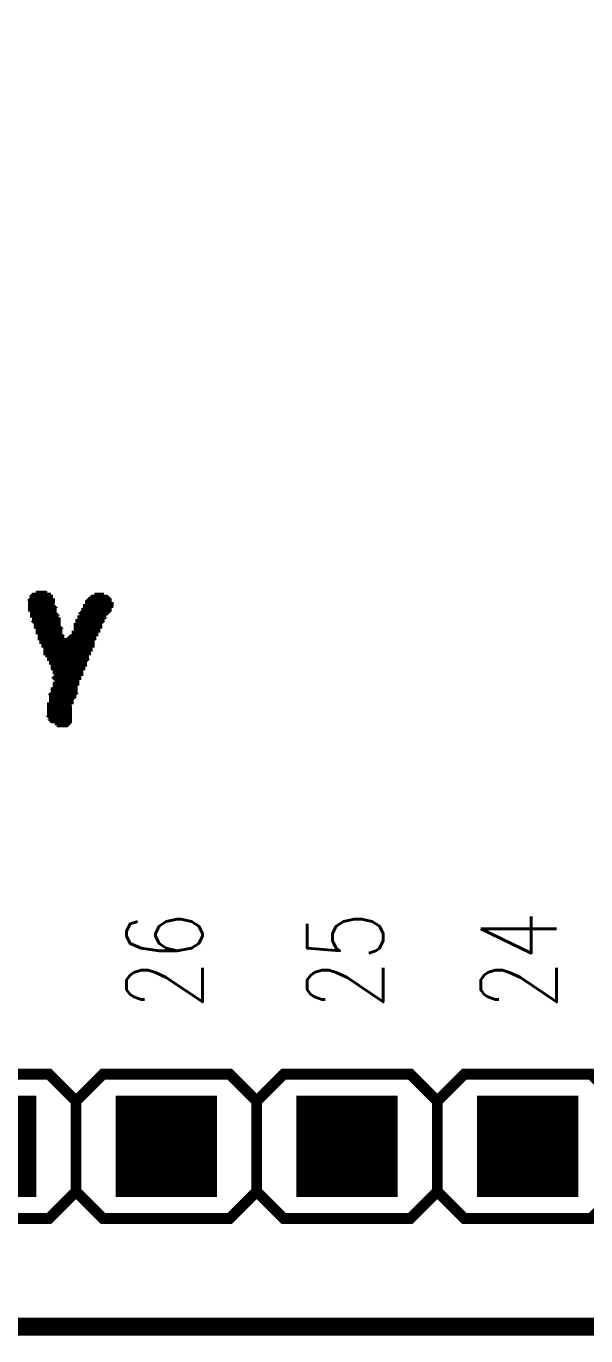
# Model space of a CAD drawing. Extents: x -3 to 111, y -1 to 54.
# Drawn here: x 81.34 to 89.21, y -0.13 to 18.3 of the extents above; entities that cross this region are included whole.
import ezdxf

# ---------------------------------------------------------------- set-up
doc = ezdxf.new("R2010")
doc.units = 0
for name, color, linetype in [('BOARD_OUTLINE_00', 254, 'CONTINUOUS'), ('DRIL_PLTE_THRU_01', 176, 'CONTINUOUS'), ('DRIL_PLTE_THRU_02', 23, 'CONTINUOUS'), ('DRIL_PLTE_THRU_03', 6, 'CONTINUOUS'), ('DRIL_PLTE_THRU_04', 176, 'CONTINUOUS'), ('DRIL_SYMBOL', 254, 'CONTINUOUS'), ('PADS_BOT', 254, 'CONTINUOUS'), ('PADS_INNER', 254, 'CONTINUOUS'), ('PADS_TOP', 254, 'CONTINUOUS'), ('PART_TOP_2DLINE_00', 254, 'CONTINUOUS'), ('PART_TOP_2DLINE_126', 254, 'CONTINUOUS'), ('PART_TOP_COPPER_126', 254, 'CONTINUOUS'), ('TEXT_126', 2, 'CONTINUOUS')]:
    doc.layers.add(name, color=color, linetype=linetype)
doc.styles.add('W0$1524', font='simplex', dxfattribs={"width": 0.75})

# ---------------------------------------------------------------- blocks, each defined once
blk = doc.blocks.new('BOARD_1')
at = {"layer": 'BOARD_OUTLINE_00', "const_width": 0.254}
blk.add_lwpolyline([(22.209, 77.724, 0.414214), (21.209, 76.724), (21.209, 25.384, 0.414214), (22.209, 24.384), (128.905, 24.384, 0.414214), (129.921, 25.384), (129.921, 76.724, 0.406566), (128.905, 77.724)], format="xyb", close=True, dxfattribs=at)
blk = doc.blocks.new('SMOOTH_0$03')
at = {"const_width": 0.015}
blk.add_lwpolyline([(-0.0075, 0, 1), (0.0075, 0, 1)], format="xyb", close=True, dxfattribs=at)
blk = doc.blocks.new('PART_BODY_TOP_176')
at = {"layer": 'PART_TOP_2DLINE_126', "const_width": 0.03}
for points in [[(7.301, -0.006), (6.954, -0.006), (6.954, 0.02), (7.301, 0.02), (7.301, 0.047), (6.954, 0.047), (6.981, 0.074), (7.274, 0.074), (7.274, 0.1), (6.981, 0.1), (7.008, 0.127), (7.247, 0.127)], [(7.061, 0.154), (7.194, 0.154)], [(8.126, -0.059), (7.727, -0.059), (7.727, -0.033), (8.126, -0.033), (8.126, -0.006), (7.753, -0.006), (7.753, 0.02), (8.099, 0.02), (8.099, 0.047), (7.78, 0.047), (7.807, 0.074), (8.073, 0.074), (8.046, 0.1), (7.833, 0.1)], [(7.886, 0.127), (7.993, 0.127)], [(7.354, -0.193), (6.981, -0.193), (6.981, -0.139), (7.327, -0.139), (7.354, -0.166), (6.981, -0.166)], [(7.088, -0.485), (7.434, -0.485), (7.434, -0.459), (7.088, -0.459), (7.088, -0.512), (7.886, -0.512), (7.886, -0.485), (7.514, -0.485), (7.54, -0.459), (7.913, -0.459), (7.913, -0.432), (7.567, -0.432), (7.567, -0.406), (7.94, -0.406), (7.94, -0.379), (7.594, -0.379), (7.594, -0.326), (7.966, -0.326), (7.966, -0.352), (7.594, -0.352), (7.594, -0.299), (7.966, -0.299), (7.993, -0.272), (7.62, -0.272), (7.62, -0.246), (7.993, -0.246), (8.02, -0.219), (7.647, -0.219), (7.647, -0.193), (8.02, -0.193)], [(7.673, -0.166), (8.046, -0.166), (8.073, -0.139), (7.673, -0.139), (7.7, -0.113), (8.099, -0.113), (8.099, -0.086), (7.7, -0.086)], [(7.034, -0.352), (7.407, -0.352), (7.381, -0.326), (7.034, -0.326)], [(7.407, -0.432), (7.061, -0.432), (7.061, -0.379), (7.407, -0.379), (7.407, -0.406), (7.061, -0.406)], [(7.274, -0.938), (7.727, -0.938), (7.727, -0.911), (7.274, -0.911), (7.274, -0.885), (7.753, -0.885), (7.753, -0.858), (7.247, -0.858), (7.247, -0.832), (7.753, -0.832), (7.78, -0.805), (7.221, -0.805), (7.221, -0.778), (7.78, -0.778), (7.78, -0.752), (7.194, -0.752)], [(7.54, -1.444), (7.221, -1.444), (7.221, -1.417), (7.567, -1.417), (7.567, -1.391), (7.247, -1.391), (7.247, -1.364), (7.567, -1.364), (7.594, -1.338), (7.247, -1.338), (7.247, -1.311), (7.594, -1.311), (7.62, -1.284), (7.247, -1.284), (7.274, -1.258), (7.62, -1.258), (7.62, -1.231), (7.274, -1.231), (7.274, -1.204), (7.62, -1.204), (7.62, -1.178), (7.301, -1.178), (7.301, -1.151), (7.647, -1.151), (7.647, -1.098), (7.327, -1.098), (7.301, -1.071), (7.673, -1.071), (7.673, -1.045), (7.301, -1.045), (7.327, -1.018), (7.7, -1.018), (7.7, -0.965), (7.301, -0.965), (7.301, -0.991), (7.7, -0.991)], [(7.301, -1.125), (7.647, -1.125)], [(7.54, -1.684), (7.274, -1.684), (7.247, -1.657), (7.54, -1.657), (7.54, -1.63), (7.247, -1.63), (7.221, -1.604), (7.54, -1.604), (7.54, -1.577), (7.221, -1.577)], [(7.354, -1.737), (7.487, -1.737), (7.514, -1.71), (7.327, -1.71)]]:
    blk.add_lwpolyline(points, dxfattribs=at)
for points in [[(6.954, -0.113), (7.327, -0.113), (7.327, -0.086), (6.954, -0.086), (6.954, -0.033), (7.301, -0.033), (7.327, -0.059), (6.954, -0.059)], [(7.034, -0.299), (7.381, -0.299), (7.381, -0.246), (7.008, -0.246), (7.008, -0.219), (7.381, -0.219), (7.381, -0.272), (7.008, -0.272)], [(7.141, -0.619), (7.86, -0.619), (7.86, -0.565), (7.114, -0.565), (7.114, -0.539), (7.86, -0.539), (7.86, -0.592), (7.141, -0.592)], [(7.167, -0.725), (7.807, -0.725), (7.807, -0.698), (7.167, -0.698), (7.167, -0.645), (7.833, -0.645), (7.833, -0.672), (7.167, -0.672)], [(7.221, -1.551), (7.54, -1.551), (7.54, -1.524), (7.221, -1.524), (7.221, -1.471), (7.54, -1.471), (7.54, -1.497), (7.221, -1.497)]]:
    blk.add_lwpolyline(points, close=True, dxfattribs=at)
at = {"layer": 'PART_TOP_2DLINE_126'}
for p in [(6.954, 0.047), (6.954, 0.02), (6.954, -0.006), (6.981, 0.1), (6.981, 0.074), (7.008, 0.127), (7.061, 0.154), (7.194, 0.154), (7.247, 0.127), (7.274, 0.1), (7.274, 0.074), (7.301, 0.047), (7.301, 0.02), (7.301, -0.006), (7.753, 0.02), (7.753, -0.006), (7.78, 0.047), (7.807, 0.074), (7.833, 0.1), (7.886, 0.127), (7.993, 0.127), (8.046, 0.1), (8.073, 0.074), (8.099, 0.047), (8.099, 0.02), (8.126, -0.006), (6.954, -0.033), (6.954, -0.059), (6.954, -0.086), (6.954, -0.113), (6.981, -0.139), (6.981, -0.166), (6.981, -0.193), (7.301, -0.033), (7.327, -0.059), (7.327, -0.086), (7.327, -0.113), (7.327, -0.139), (7.354, -0.166), (7.354, -0.193), (7.647, -0.193), (7.673, -0.139), (7.673, -0.166), (7.7, -0.086), (7.7, -0.113), (7.727, -0.033), (7.727, -0.059), (8.02, -0.193), (8.046, -0.166), (8.073, -0.139), (8.099, -0.086), (8.099, -0.113), (8.126, -0.033), (8.126, -0.059), (7.008, -0.219), (7.008, -0.246), (7.008, -0.272), (7.034, -0.299), (7.034, -0.326), (7.034, -0.352), (7.061, -0.379), (7.381, -0.219), (7.381, -0.246), (7.381, -0.272), (7.381, -0.299), (7.381, -0.326), (7.407, -0.352), (7.407, -0.379), (7.594, -0.299), (7.594, -0.326), (7.594, -0.352), (7.594, -0.379), (7.62, -0.246), (7.62, -0.272), (7.647, -0.219), (7.94, -0.379), (7.966, -0.299), (7.966, -0.326), (7.966, -0.352), (7.993, -0.246), (7.993, -0.272), (8.02, -0.219), (7.061, -0.406), (7.061, -0.432), (7.088, -0.459), (7.088, -0.485), (7.088, -0.512), (7.114, -0.539), (7.114, -0.565), (7.407, -0.406), (7.407, -0.432), (7.434, -0.459), (7.434, -0.485), (7.514, -0.485), (7.54, -0.459), (7.567, -0.406), (7.567, -0.432), (7.86, -0.539), (7.86, -0.565), (7.886, -0.485), (7.886, -0.512), (7.913, -0.432), (7.913, -0.459), (7.94, -0.406), (7.141, -0.592), (7.141, -0.619), (7.167, -0.645), (7.167, -0.672), (7.167, -0.698), (7.167, -0.725), (7.194, -0.752), (7.78, -0.752), (7.807, -0.698), (7.807, -0.725), (7.833, -0.645), (7.833, -0.672), (7.86, -0.592), (7.86, -0.619), (7.221, -0.778), (7.221, -0.805), (7.247, -0.832), (7.247, -0.858), (7.274, -0.885), (7.274, -0.911), (7.727, -0.911), (7.753, -0.832), (7.753, -0.858), (7.753, -0.885), (7.78, -0.778), (7.78, -0.805), (7.274, -0.938), (7.301, -0.965), (7.301, -0.991), (7.301, -1.045), (7.301, -1.071), (7.327, -1.018), (7.327, -1.098), (7.647, -1.098), (7.673, -1.045), (7.673, -1.071), (7.7, -0.965), (7.7, -0.991), (7.7, -1.018), (7.727, -0.938), (7.247, -1.284), (7.274, -1.204), (7.274, -1.231), (7.274, -1.258), (7.301, -1.125), (7.301, -1.151), (7.301, -1.178), (7.62, -1.178), (7.62, -1.204), (7.62, -1.231), (7.62, -1.258), (7.62, -1.284), (7.647, -1.125), (7.647, -1.151), (7.221, -1.417), (7.221, -1.444), (7.221, -1.471), (7.247, -1.311), (7.247, -1.338), (7.247, -1.364), (7.247, -1.391), (7.54, -1.444), (7.54, -1.471), (7.567, -1.364), (7.567, -1.391), (7.567, -1.417), (7.594, -1.311), (7.594, -1.338), (7.221, -1.497), (7.221, -1.524), (7.221, -1.551), (7.221, -1.577), (7.221, -1.604), (7.247, -1.63), (7.247, -1.657), (7.54, -1.497), (7.54, -1.524), (7.54, -1.551), (7.54, -1.577), (7.54, -1.604), (7.54, -1.63), (7.54, -1.657), (7.274, -1.684), (7.327, -1.71), (7.354, -1.737), (7.487, -1.737), (7.514, -1.71), (7.54, -1.684)]:
    blk.add_blockref('SMOOTH_0$03', p, dxfattribs=at)
blk = doc.blocks.new('SYM_TOP_31')
blk.add_blockref('PART_BODY_TOP_176', (0, 0))
blk = doc.blocks.new('PART_TOP_111')
blk.add_blockref('SYM_TOP_31', (0, 0))
blk = doc.blocks.new('SMOOTH_0$1524')
at = {"const_width": 0.0762}
blk.add_lwpolyline([(-0.0381, 0, 1), (0.0381, 0, 1)], format="xyb", close=True, dxfattribs=at)
blk = doc.blocks.new('SMOOTH_0$00254')
at = {"const_width": 0.00127}
blk.add_lwpolyline([(-0.001, 0, 1), (0.001, 0, 1)], format="xyb", close=True, dxfattribs=at)
blk = doc.blocks.new('PART_BODY_TOP_212')
at = {"layer": 'PART_TOP_2DLINE_00', "const_width": 0.152}
for points in [[(-6.35, 0.635), (-6.731, 1.016), (-8.509, 1.016), (-8.89, 0.635), (-8.89, -0.635), (-8.509, -1.016), (-6.731, -1.016), (-6.35, -0.635)], [(3.81, -0.635), (3.429, -1.016), (1.651, -1.016), (1.27, -0.635), (1.27, 0.635), (0.889, 1.016), (-0.889, 1.016), (-1.27, 0.635), (-1.27, -0.635), (-1.651, -1.016), (-3.429, -1.016), (-3.81, -0.635)], [(-1.27, 0.635), (-1.651, 1.016), (-3.429, 1.016), (-3.81, 0.635)], [(1.27, -0.635), (0.889, -1.016), (-0.889, -1.016), (-1.27, -0.635)]]:
    blk.add_lwpolyline(points, dxfattribs=at)
blk.add_lwpolyline([(-5.969, 1.016), (-6.35, 0.635), (-6.35, -0.635), (-5.969, -1.016), (-4.191, -1.016), (-3.81, -0.635), (-3.81, 0.635), (-4.191, 1.016)], close=True, dxfattribs=at)
at = {"layer": 'PART_TOP_COPPER_126', "const_width": 0.00254}
for points in [[(-7.874, -0.254), (-7.366, -0.254), (-7.366, 0.254), (-7.874, 0.254)], [(-5.334, -0.254), (-4.826, -0.254), (-4.826, 0.254), (-5.334, 0.254)], [(-2.794, -0.254), (-2.286, -0.254), (-2.286, 0.254), (-2.794, 0.254)]]:
    blk.add_lwpolyline(points, close=True, dxfattribs=at)
at = {"layer": 'PART_TOP_2DLINE_00'}
for p in [(-8.509, 1.016), (-6.731, 1.016), (-5.969, 1.016), (-4.191, 1.016), (-3.429, 1.016), (-1.651, 1.016), (-0.889, 1.016), (-6.35, 0.635), (-6.35, 0.635), (-3.81, 0.635), (-3.81, 0.635), (-1.27, 0.635), (-1.27, 0.635), (-6.35, -0.635), (-6.35, -0.635), (-3.81, -0.635), (-3.81, -0.635), (-1.27, -0.635), (-1.27, -0.635), (-8.509, -1.016), (-6.731, -1.016), (-5.969, -1.016), (-4.191, -1.016), (-3.429, -1.016), (-1.651, -1.016), (-0.889, -1.016)]:
    blk.add_blockref('SMOOTH_0$1524', p, dxfattribs=at)
at = {"layer": 'PART_TOP_COPPER_126'}
for p in [(-7.874, 0.254), (-7.366, 0.254), (-5.334, 0.254), (-4.826, 0.254), (-2.794, 0.254), (-2.286, 0.254), (-7.874, -0.254), (-7.366, -0.254), (-5.334, -0.254), (-4.826, -0.254), (-2.794, -0.254), (-2.286, -0.254)]:
    blk.add_blockref('SMOOTH_0$00254', p, dxfattribs=at)
blk = doc.blocks.new('DRIL_SYMBOL_0$8500006667')
at = {"layer": 'DRIL_SYMBOL', "const_width": 0.0508}
for points in [[(0, -0.254), (0, 0.254)], [(-0.254, 0), (0.254, 0)]]:
    blk.add_lwpolyline(points, dxfattribs=at)
blk = doc.blocks.new('DRIL_HOLE_0$8500006667')
at = {"const_width": 0.425}
blk.add_lwpolyline([(-0.2125, 0, 1), (0.2125, 0, 1)], format="xyb", close=True, dxfattribs=at)
blk.add_blockref('DRIL_SYMBOL_0$8500006667', (0, 0))
blk = doc.blocks.new('PAD_28')
at = {"const_width": 1.4224}
blk.add_lwpolyline([(-0.7112, 0), (0.7112, 0)], dxfattribs=at)
blk = doc.blocks.new('STK_TOP_29')
at = {"layer": 'DRIL_PLTE_THRU_01'}
blk.add_blockref('DRIL_HOLE_0$8500006667', (0, 0), dxfattribs=at)
at = {"layer": 'DRIL_PLTE_THRU_02'}
blk.add_blockref('DRIL_HOLE_0$8500006667', (0, 0), dxfattribs=at)
at = {"layer": 'DRIL_PLTE_THRU_03'}
blk.add_blockref('DRIL_HOLE_0$8500006667', (0, 0), dxfattribs=at)
at = {"layer": 'DRIL_PLTE_THRU_04'}
blk.add_blockref('DRIL_HOLE_0$8500006667', (0, 0), dxfattribs=at)
at = {"layer": 'PADS_BOT', "rotation": 90}
blk.add_blockref('PAD_28', (0, 0), dxfattribs=at)
at = {"layer": 'PADS_INNER', "rotation": 90}
blk.add_blockref('PAD_28', (0, 0), dxfattribs=at)
at = {"layer": 'PADS_TOP', "rotation": 90}
blk.add_blockref('PAD_28', (0, 0), dxfattribs=at)
blk = doc.blocks.new('SYM_TOP_67')
for name, p in [('STK_TOP_29', (-7.62, 0)), ('STK_TOP_29', (-5.08, 0)), ('STK_TOP_29', (-2.54, 0)), ('STK_TOP_29', (0, 0)), ('PART_BODY_TOP_212', (0, 0))]:
    blk.add_blockref(name, p)
blk = doc.blocks.new('PART_TOP_335')
blk.add_blockref('SYM_TOP_67', (0, 0))

msp = doc.modelspace()

# ---------------------------------------------------------------- block references
for name, p in [('BOARD_1', (-21.209, -24.384)), ('PART_TOP_111', (74.429, 10.19))]:
    msp.add_blockref(name, p)
at = {"rotation": 180}
msp.add_blockref('PART_TOP_335', (80.772, 2.54), dxfattribs=at)

# ---------------------------------------------------------------- texts
at = {"layer": 'TEXT_126', "style": 'W0$1524', "width": 0.75}
for s, p in [('26', (83.82, 4.47)), ('25', (86.36, 4.47)), ('24', (88.798, 4.47))]:
    msp.add_text(s, height=1.0668, rotation=90, dxfattribs=at).set_placement(p)

doc.saveas('drawing.dxf')
